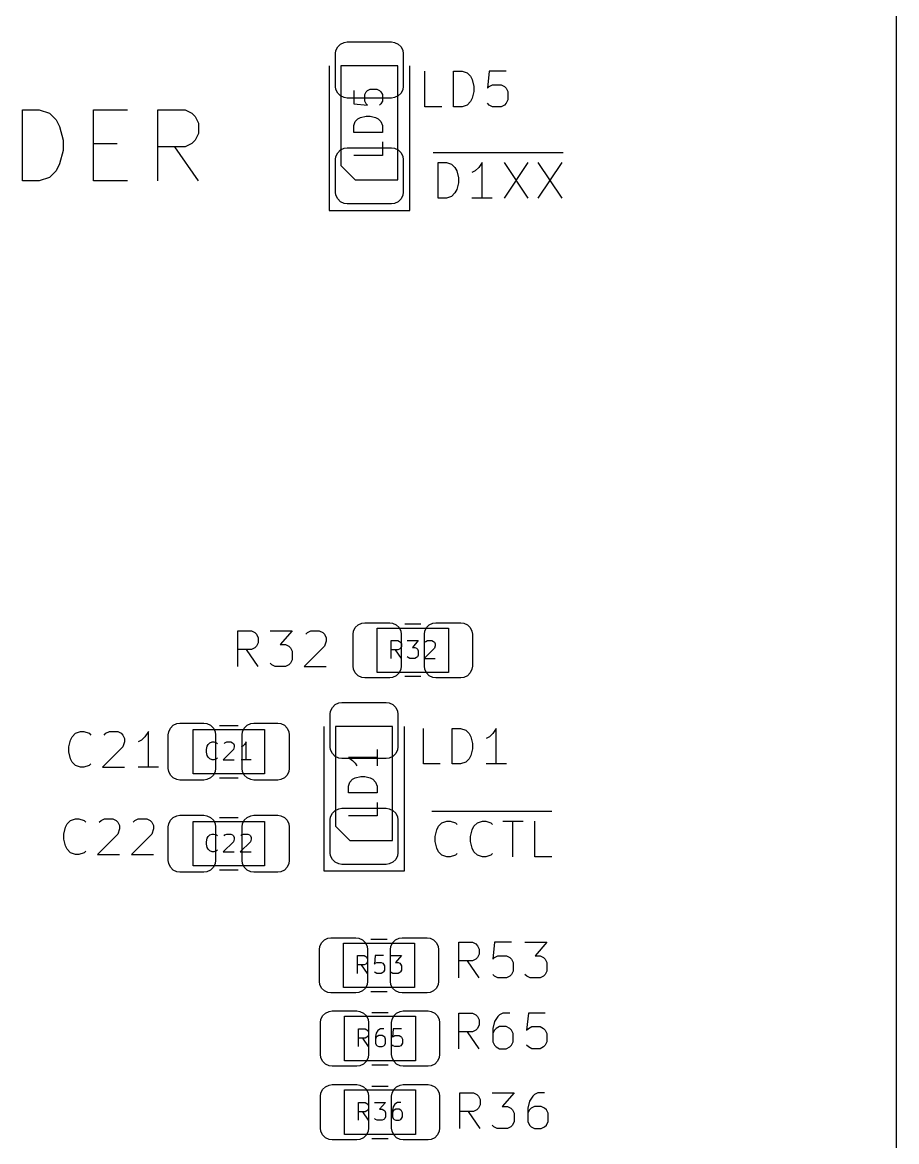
# Model space of a CAD drawing. Header units: millimetres. Extents: x 132 to 276, y -210 to -42.
# Drawn here: x 250.93 to 275.5, y -133.21 to -101.75 of the extents above; entities that cross this region are included whole.
import ezdxf

# ---------------------------------------------------------------- set-up
doc = ezdxf.new("R2010")
doc.units = ezdxf.units.MM
for name, color, linetype in [('BLACK', 7, 'CONTINUOUS'), ('GRAY3', 9, 'CONTINUOUS'), ('LYELLOW', 51, 'CONTINUOUS'), ('WHITE', 7, 'CONTINUOUS')]:
    doc.layers.add(name, color=color, linetype=linetype)

msp = doc.modelspace()

# ---------------------------------------------------------------- linework, layer by layer
at = {"layer": 'BLACK', "linetype": 'CONTINUOUS'}
for p, q in [((259.741074, -102.545884), (259.788776, -102.443588)), ((259.788776, -102.443588), (259.868588, -102.363776)), ((259.868588, -102.363776), (259.970884, -102.316074)), ((259.970884, -102.316074), (260.055, -102.305)), ((260.055, -102.305), (261.305, -102.305)), ((261.305, -102.305), (261.389116, -102.316074)), ((261.389116, -102.316074), (261.491412, -102.363776)), ((261.491412, -102.363776), (261.571224, -102.443588)), ((261.571224, -102.443588), (261.618926, -102.545884)), ((259.73, -102.63), (259.741074, -102.545884)), ((259.73, -103.555), (259.73, -102.63)), ((261.618926, -102.545884), (261.63, -102.63)), ((261.63, -102.63), (261.63, -103.555)), ((259.741074, -103.639116), (259.73, -103.555)), ((259.788776, -103.741412), (259.741074, -103.639116)), ((259.868588, -103.821224), (259.788776, -103.741412)), ((261.571224, -103.741412), (261.491412, -103.821224)), ((261.618926, -103.639116), (261.571224, -103.741412)), ((261.63, -103.555), (261.618926, -103.639116)), ((259.970884, -103.868926), (259.868588, -103.821224)), ((260.055, -103.88), (259.970884, -103.868926)), ((261.305, -103.88), (260.055, -103.88)), ((261.389116, -103.868926), (261.305, -103.88)), ((261.491412, -103.821224), (261.389116, -103.868926)), ((259.788776, -105.418588), (259.868588, -105.338776)), ((259.868588, -105.338776), (259.970884, -105.291074)), ((259.970884, -105.291074), (260.055, -105.28)), ((260.055, -105.28), (261.305, -105.28)), ((261.305, -105.28), (261.389116, -105.291074)), ((261.389116, -105.291074), (261.491412, -105.338776)), ((261.491412, -105.338776), (261.571224, -105.418588)), ((259.73, -105.605), (259.741074, -105.520884)), ((259.73, -106.53), (259.73, -105.605)), ((259.741074, -105.520884), (259.788776, -105.418588)), ((261.571224, -105.418588), (261.618926, -105.520884)), ((261.618926, -105.520884), (261.63, -105.605)), ((261.63, -105.605), (261.63, -106.53)), ((259.741074, -106.614116), (259.73, -106.53)), ((259.788776, -106.716412), (259.741074, -106.614116)), ((261.618926, -106.614116), (261.571224, -106.716412)), ((261.63, -106.53), (261.618926, -106.614116)), ((259.868588, -106.796224), (259.788776, -106.716412)), ((259.970884, -106.843926), (259.868588, -106.796224)), ((260.055, -106.855), (259.970884, -106.843926)), ((261.305, -106.855), (260.055, -106.855)), ((261.389116, -106.843926), (261.305, -106.855)), ((261.491412, -106.796224), (261.389116, -106.843926)), ((261.571224, -106.716412), (261.491412, -106.796224)), ((260.225, -118.949999), (260.236074, -118.865883)), ((260.236074, -118.865883), (260.283775, -118.763587)), ((260.283775, -118.763587), (260.363587, -118.683775)), ((260.363587, -118.683775), (260.465883, -118.636074)), ((260.465883, -118.636074), (260.55, -118.625001)), ((260.55, -118.625001), (261.250001, -118.625)), ((261.250001, -118.625), (261.334117, -118.636074)), ((261.334117, -118.636074), (261.436413, -118.683775)), ((261.436413, -118.683775), (261.516225, -118.763587)), ((261.516225, -118.763587), (261.563926, -118.865883)), ((261.563926, -118.865883), (261.574999, -118.95)), ((262.225, -118.949999), (262.236074, -118.865883)), ((262.236074, -118.865883), (262.283775, -118.763587)), ((262.283775, -118.763587), (262.363587, -118.683775)), ((262.363587, -118.683775), (262.465883, -118.636074)), ((262.465883, -118.636074), (262.55, -118.625001)), ((262.55, -118.625001), (263.250001, -118.625)), ((263.250001, -118.625), (263.334117, -118.636074)), ((263.334117, -118.636074), (263.436413, -118.683775)), ((263.436413, -118.683775), (263.516225, -118.763587)), ((263.516225, -118.763587), (263.563926, -118.865883)), ((263.563926, -118.865883), (263.574999, -118.95)), ((260.225001, -119.85), (260.225, -118.949999)), ((261.574999, -118.95), (261.575, -119.850001)), ((262.225001, -119.85), (262.225, -118.949999)), ((263.574999, -118.95), (263.575, -119.850001)), ((260.236074, -119.934117), (260.225001, -119.85)), ((260.283775, -120.036413), (260.236074, -119.934117)), ((260.363587, -120.116225), (260.283775, -120.036413)), ((260.465883, -120.163926), (260.363587, -120.116225)), ((261.436413, -120.116225), (261.334117, -120.163926)), ((261.516225, -120.036413), (261.436413, -120.116225)), ((261.563926, -119.934117), (261.516225, -120.036413)), ((261.575, -119.850001), (261.563926, -119.934117)), ((262.236074, -119.934117), (262.225001, -119.85)), ((262.283775, -120.036413), (262.236074, -119.934117)), ((262.363587, -120.116225), (262.283775, -120.036413)), ((262.465883, -120.163926), (262.363587, -120.116225)), ((263.436413, -120.116225), (263.334117, -120.163926)), ((263.516225, -120.036413), (263.436413, -120.116225)), ((263.563926, -119.934117), (263.516225, -120.036413)), ((263.575, -119.850001), (263.563926, -119.934117)), ((260.549999, -120.175), (260.465883, -120.163926)), ((261.25, -120.174999), (260.549999, -120.175)), ((261.334117, -120.163926), (261.25, -120.174999)), ((262.549999, -120.175), (262.465883, -120.163926)), ((263.25, -120.174999), (262.549999, -120.175)), ((263.334117, -120.163926), (263.25, -120.174999)), ((259.591074, -121.105884), (259.638776, -121.003588)), ((259.638776, -121.003588), (259.718588, -120.923776)), ((259.718588, -120.923776), (259.820884, -120.876074)), ((259.820884, -120.876074), (259.905, -120.865)), ((259.905, -120.865), (261.155, -120.865)), ((261.155, -120.865), (261.239116, -120.876074)), ((261.239116, -120.876074), (261.341412, -120.923776)), ((261.341412, -120.923776), (261.421224, -121.003588)), ((261.421224, -121.003588), (261.468926, -121.105884)), ((259.58, -121.19), (259.591074, -121.105884)), ((259.58, -122.115), (259.58, -121.19)), ((261.468926, -121.105884), (261.48, -121.19)), ((261.48, -121.19), (261.48, -122.115)), ((255.028, -121.771), (255.039074, -121.686884)), ((255.039074, -121.686884), (255.086776, -121.584588)), ((255.086776, -121.584588), (255.166588, -121.504776)), ((255.166588, -121.504776), (255.268884, -121.457074)), ((255.268884, -121.457074), (255.353, -121.446)), ((255.353, -121.446), (256.028, -121.446)), ((256.028, -121.446), (256.112116, -121.457074)), ((256.112116, -121.457074), (256.214412, -121.504776)), ((256.214412, -121.504776), (256.294224, -121.584588)), ((256.294224, -121.584588), (256.341926, -121.686884)), ((256.341926, -121.686884), (256.353, -121.771)), ((257.103, -121.771), (257.114074, -121.686884)), ((257.114074, -121.686884), (257.161776, -121.584588)), ((257.161776, -121.584588), (257.241588, -121.504776)), ((257.241588, -121.504776), (257.343884, -121.457074)), ((257.343884, -121.457074), (257.428, -121.446)), ((257.428, -121.446), (258.103, -121.446)), ((258.103, -121.446), (258.187116, -121.457074)), ((258.187116, -121.457074), (258.289412, -121.504776)), ((258.289412, -121.504776), (258.369224, -121.584588)), ((258.369224, -121.584588), (258.416926, -121.686884)), ((258.416926, -121.686884), (258.428, -121.771)), ((255.028, -122.721), (255.028, -121.771)), ((256.353, -121.771), (256.353, -122.721)), ((257.103, -122.721), (257.103, -121.771)), ((258.428, -121.771), (258.428, -122.721)), ((259.591074, -122.199116), (259.58, -122.115)), ((259.638776, -122.301412), (259.591074, -122.199116)), ((259.718588, -122.381224), (259.638776, -122.301412)), ((261.421224, -122.301412), (261.341412, -122.381224)), ((261.468926, -122.199116), (261.421224, -122.301412)), ((261.48, -122.115), (261.468926, -122.199116)), ((259.820884, -122.428926), (259.718588, -122.381224)), ((259.905, -122.44), (259.820884, -122.428926)), ((261.155, -122.44), (259.905, -122.44)), ((261.239116, -122.428926), (261.155, -122.44)), ((261.341412, -122.381224), (261.239116, -122.428926)), ((255.039074, -122.805116), (255.028, -122.721)), ((255.086776, -122.907412), (255.039074, -122.805116)), ((255.166588, -122.987224), (255.086776, -122.907412)), ((256.294224, -122.907412), (256.214412, -122.987224)), ((256.341926, -122.805116), (256.294224, -122.907412)), ((256.353, -122.721), (256.341926, -122.805116)), ((257.114074, -122.805116), (257.103, -122.721)), ((257.161776, -122.907412), (257.114074, -122.805116)), ((257.241588, -122.987224), (257.161776, -122.907412)), ((258.369224, -122.907412), (258.289412, -122.987224)), ((258.416926, -122.805116), (258.369224, -122.907412)), ((258.428, -122.721), (258.416926, -122.805116)), ((255.268884, -123.034926), (255.166588, -122.987224)), ((255.353, -123.046), (255.268884, -123.034926)), ((256.028, -123.046), (255.353, -123.046)), ((256.112116, -123.034926), (256.028, -123.046)), ((256.214412, -122.987224), (256.112116, -123.034926)), ((257.343884, -123.034926), (257.241588, -122.987224)), ((257.428, -123.046), (257.343884, -123.034926)), ((258.103, -123.046), (257.428, -123.046)), ((258.187116, -123.034926), (258.103, -123.046)), ((258.289412, -122.987224), (258.187116, -123.034926)), ((259.638776, -123.978588), (259.718588, -123.898776)), ((259.718588, -123.898776), (259.820884, -123.851074)), ((259.820884, -123.851074), (259.905, -123.84)), ((259.905, -123.84), (261.155, -123.84)), ((261.155, -123.84), (261.239116, -123.851074)), ((261.239116, -123.851074), (261.341412, -123.898776)), ((261.341412, -123.898776), (261.421224, -123.978588)), ((255.039074, -124.276884), (255.086776, -124.174588)), ((255.086776, -124.174588), (255.166588, -124.094776)), ((255.166588, -124.094776), (255.268884, -124.047074)), ((255.268884, -124.047074), (255.353, -124.036)), ((255.353, -124.036), (256.028, -124.036)), ((256.028, -124.036), (256.112116, -124.047074)), ((256.112116, -124.047074), (256.214412, -124.094776)), ((256.214412, -124.094776), (256.294224, -124.174588)), ((256.294224, -124.174588), (256.341926, -124.276884)), ((257.114074, -124.276884), (257.161776, -124.174588)), ((257.161776, -124.174588), (257.241588, -124.094776)), ((257.241588, -124.094776), (257.343884, -124.047074)), ((257.343884, -124.047074), (257.428, -124.036)), ((257.428, -124.036), (258.103, -124.036)), ((258.103, -124.036), (258.187116, -124.047074)), ((258.187116, -124.047074), (258.289412, -124.094776)), ((258.289412, -124.094776), (258.369224, -124.174588)), ((258.369224, -124.174588), (258.416926, -124.276884)), ((259.58, -124.165), (259.591074, -124.080884)), ((259.58, -125.09), (259.58, -124.165)), ((259.591074, -124.080884), (259.638776, -123.978588)), ((261.421224, -123.978588), (261.468926, -124.080884)), ((261.468926, -124.080884), (261.48, -124.165)), ((261.48, -124.165), (261.48, -125.09)), ((255.028, -124.361), (255.039074, -124.276884)), ((255.028, -125.311), (255.028, -124.361)), ((256.341926, -124.276884), (256.353, -124.361)), ((256.353, -124.361), (256.353, -125.311)), ((257.103, -124.361), (257.114074, -124.276884)), ((257.103, -125.311), (257.103, -124.361)), ((258.416926, -124.276884), (258.428, -124.361)), ((258.428, -124.361), (258.428, -125.311)), ((259.591074, -125.174116), (259.58, -125.09)), ((259.638776, -125.276412), (259.591074, -125.174116)), ((261.468926, -125.174116), (261.421224, -125.276412)), ((261.48, -125.09), (261.468926, -125.174116)), ((255.039074, -125.395116), (255.028, -125.311)), ((255.086776, -125.497412), (255.039074, -125.395116)), ((256.341926, -125.395116), (256.294224, -125.497412)), ((256.353, -125.311), (256.341926, -125.395116)), ((257.114074, -125.395116), (257.103, -125.311)), ((257.161776, -125.497412), (257.114074, -125.395116)), ((258.416926, -125.395116), (258.369224, -125.497412)), ((258.428, -125.311), (258.416926, -125.395116)), ((259.718588, -125.356224), (259.638776, -125.276412)), ((259.820884, -125.403926), (259.718588, -125.356224)), ((259.905, -125.415), (259.820884, -125.403926)), ((261.155, -125.415), (259.905, -125.415)), ((261.239116, -125.403926), (261.155, -125.415)), ((261.341412, -125.356224), (261.239116, -125.403926)), ((261.421224, -125.276412), (261.341412, -125.356224)), ((255.166588, -125.577224), (255.086776, -125.497412)), ((255.268884, -125.624926), (255.166588, -125.577224)), ((255.353, -125.636), (255.268884, -125.624926)), ((256.028, -125.636), (255.353, -125.636)), ((256.112116, -125.624926), (256.028, -125.636)), ((256.214412, -125.577224), (256.112116, -125.624926)), ((256.294224, -125.497412), (256.214412, -125.577224)), ((257.241588, -125.577224), (257.161776, -125.497412)), ((257.343884, -125.624926), (257.241588, -125.577224)), ((257.428, -125.636), (257.343884, -125.624926)), ((258.103, -125.636), (257.428, -125.636)), ((258.187116, -125.624926), (258.103, -125.636)), ((258.289412, -125.577224), (258.187116, -125.624926)), ((258.369224, -125.497412), (258.289412, -125.577224)), ((259.286074, -127.718883), (259.333775, -127.616587)), ((259.333775, -127.616587), (259.413587, -127.536775)), ((259.413587, -127.536775), (259.515883, -127.489074)), ((259.515883, -127.489074), (259.6, -127.478001)), ((259.6, -127.478001), (260.300001, -127.478)), ((260.300001, -127.478), (260.384117, -127.489074)), ((260.384117, -127.489074), (260.486413, -127.536775)), ((260.486413, -127.536775), (260.566225, -127.616587)), ((260.566225, -127.616587), (260.613926, -127.718883)), ((261.286074, -127.718883), (261.333775, -127.616587)), ((261.333775, -127.616587), (261.413587, -127.536775)), ((261.413587, -127.536775), (261.515883, -127.489074)), ((261.515883, -127.489074), (261.6, -127.478001)), ((261.6, -127.478001), (262.300001, -127.478)), ((262.300001, -127.478), (262.384117, -127.489074)), ((262.384117, -127.489074), (262.486413, -127.536775)), ((262.486413, -127.536775), (262.566225, -127.616587)), ((262.566225, -127.616587), (262.613926, -127.718883)), ((259.275, -127.802999), (259.286074, -127.718883)), ((259.275001, -128.703), (259.275, -127.802999)), ((260.613926, -127.718883), (260.624999, -127.803)), ((260.624999, -127.803), (260.625, -128.703001)), ((261.275, -127.802999), (261.286074, -127.718883)), ((261.275001, -128.703), (261.275, -127.802999)), ((262.613926, -127.718883), (262.624999, -127.803)), ((262.624999, -127.803), (262.625, -128.703001)), ((259.286074, -128.787117), (259.275001, -128.703)), ((259.333775, -128.889413), (259.286074, -128.787117)), ((259.413587, -128.969225), (259.333775, -128.889413)), ((260.566225, -128.889413), (260.486413, -128.969225)), ((260.613926, -128.787117), (260.566225, -128.889413)), ((260.625, -128.703001), (260.613926, -128.787117)), ((261.286074, -128.787117), (261.275001, -128.703)), ((261.333775, -128.889413), (261.286074, -128.787117)), ((261.413587, -128.969225), (261.333775, -128.889413)), ((262.566225, -128.889413), (262.486413, -128.969225)), ((262.613926, -128.787117), (262.566225, -128.889413)), ((262.625, -128.703001), (262.613926, -128.787117)), ((259.515883, -129.016926), (259.413587, -128.969225)), ((259.599999, -129.028), (259.515883, -129.016926)), ((260.3, -129.027999), (259.599999, -129.028)), ((260.384117, -129.016926), (260.3, -129.027999)), ((260.486413, -128.969225), (260.384117, -129.016926)), ((261.515883, -129.016926), (261.413587, -128.969225)), ((261.599999, -129.028), (261.515883, -129.016926)), ((262.3, -129.027999), (261.599999, -129.028)), ((262.384117, -129.016926), (262.3, -129.027999)), ((262.486413, -128.969225), (262.384117, -129.016926)), ((259.443587, -129.593775), (259.545883, -129.546074)), ((259.545883, -129.546074), (259.63, -129.535001)), ((259.63, -129.535001), (260.330001, -129.535)), ((260.330001, -129.535), (260.414117, -129.546074)), ((260.414117, -129.546074), (260.516413, -129.593775)), ((261.443587, -129.593775), (261.545883, -129.546074)), ((261.545883, -129.546074), (261.63, -129.535001)), ((261.63, -129.535001), (262.330001, -129.535)), ((262.330001, -129.535), (262.414117, -129.546074)), ((262.414117, -129.546074), (262.516413, -129.593775)), ((259.305, -129.859999), (259.316074, -129.775883)), ((259.305001, -130.76), (259.305, -129.859999)), ((259.316074, -129.775883), (259.363775, -129.673587)), ((259.363775, -129.673587), (259.443587, -129.593775)), ((260.516413, -129.593775), (260.596225, -129.673587)), ((260.596225, -129.673587), (260.643926, -129.775883)), ((260.643926, -129.775883), (260.654999, -129.86)), ((260.654999, -129.86), (260.655, -130.760001)), ((261.305, -129.859999), (261.316074, -129.775883)), ((261.305001, -130.76), (261.305, -129.859999)), ((261.316074, -129.775883), (261.363775, -129.673587)), ((261.363775, -129.673587), (261.443587, -129.593775)), ((262.516413, -129.593775), (262.596225, -129.673587)), ((262.596225, -129.673587), (262.643926, -129.775883)), ((262.643926, -129.775883), (262.654999, -129.86)), ((262.654999, -129.86), (262.655, -130.760001)), ((259.316074, -130.844117), (259.305001, -130.76)), ((260.655, -130.760001), (260.643926, -130.844117)), ((261.316074, -130.844117), (261.305001, -130.76)), ((262.655, -130.760001), (262.643926, -130.844117)), ((259.363775, -130.946413), (259.316074, -130.844117)), ((259.443587, -131.026225), (259.363775, -130.946413)), ((259.545883, -131.073926), (259.443587, -131.026225)), ((259.629999, -131.085), (259.545883, -131.073926)), ((260.33, -131.084999), (259.629999, -131.085)), ((260.414117, -131.073926), (260.33, -131.084999)), ((260.516413, -131.026225), (260.414117, -131.073926)), ((260.596225, -130.946413), (260.516413, -131.026225)), ((260.643926, -130.844117), (260.596225, -130.946413)), ((261.363775, -130.946413), (261.316074, -130.844117)), ((261.443587, -131.026225), (261.363775, -130.946413)), ((261.545883, -131.073926), (261.443587, -131.026225)), ((261.629999, -131.085), (261.545883, -131.073926)), ((262.33, -131.084999), (261.629999, -131.085)), ((262.414117, -131.073926), (262.33, -131.084999)), ((262.516413, -131.026225), (262.414117, -131.073926)), ((262.596225, -130.946413), (262.516413, -131.026225)), ((262.643926, -130.844117), (262.596225, -130.946413)), ((259.316074, -131.845883), (259.363775, -131.743587)), ((259.363775, -131.743587), (259.443587, -131.663775)), ((259.443587, -131.663775), (259.545883, -131.616074)), ((259.545883, -131.616074), (259.63, -131.605001)), ((259.63, -131.605001), (260.330001, -131.605)), ((260.330001, -131.605), (260.414117, -131.616074)), ((260.414117, -131.616074), (260.516413, -131.663775)), ((260.516413, -131.663775), (260.596225, -131.743587)), ((260.596225, -131.743587), (260.643926, -131.845883)), ((261.316074, -131.845883), (261.363775, -131.743587)), ((261.363775, -131.743587), (261.443587, -131.663775)), ((261.443587, -131.663775), (261.545883, -131.616074)), ((261.545883, -131.616074), (261.63, -131.605001)), ((261.63, -131.605001), (262.330001, -131.605)), ((262.330001, -131.605), (262.414117, -131.616074)), ((262.414117, -131.616074), (262.516413, -131.663775)), ((262.516413, -131.663775), (262.596225, -131.743587)), ((262.596225, -131.743587), (262.643926, -131.845883)), ((259.305, -131.929999), (259.316074, -131.845883)), ((259.305001, -132.83), (259.305, -131.929999)), ((260.643926, -131.845883), (260.654999, -131.93)), ((260.654999, -131.93), (260.655, -132.830001)), ((261.305, -131.929999), (261.316074, -131.845883)), ((261.305001, -132.83), (261.305, -131.929999)), ((262.643926, -131.845883), (262.654999, -131.93)), ((262.654999, -131.93), (262.655, -132.830001)), ((259.316074, -132.914117), (259.305001, -132.83)), ((259.363775, -133.016413), (259.316074, -132.914117)), ((259.443587, -133.096225), (259.363775, -133.016413)), ((260.596225, -133.016413), (260.516413, -133.096225)), ((260.643926, -132.914117), (260.596225, -133.016413)), ((260.655, -132.830001), (260.643926, -132.914117)), ((261.316074, -132.914117), (261.305001, -132.83)), ((261.363775, -133.016413), (261.316074, -132.914117)), ((261.443587, -133.096225), (261.363775, -133.016413)), ((262.596225, -133.016413), (262.516413, -133.096225)), ((262.643926, -132.914117), (262.596225, -133.016413)), ((262.655, -132.830001), (262.643926, -132.914117)), ((259.545883, -133.143926), (259.443587, -133.096225)), ((259.629999, -133.155), (259.545883, -133.143926)), ((260.33, -133.154999), (259.629999, -133.155)), ((260.414117, -133.143926), (260.33, -133.154999)), ((260.516413, -133.096225), (260.414117, -133.143926)), ((261.545883, -133.143926), (261.443587, -133.096225)), ((261.629999, -133.155), (261.545883, -133.143926)), ((262.33, -133.154999), (261.629999, -133.155)), ((262.414117, -133.143926), (262.33, -133.154999)), ((262.516413, -133.096225), (262.414117, -133.143926))]:
    msp.add_line(p, q, dxfattribs=at)
at = {"layer": 'GRAY3', "linetype": 'CONTINUOUS'}
for p, q in [((261.48, -102.98), (259.88, -102.98)), ((259.88, -102.98), (259.88, -105.78)), ((261.48, -106.18), (261.48, -102.98)), ((260.243855, -103.665714), (260.243855, -104.046666)), ((260.548617, -103.78), (260.586712, -103.703809)), ((260.548617, -103.970476), (260.548617, -103.78)), ((260.586712, -103.703809), (260.624807, -103.665714)), ((260.624807, -103.665714), (260.700998, -103.627619)), ((260.700998, -103.627619), (260.891474, -103.627619)), ((260.891474, -103.627619), (260.967664, -103.665714)), ((260.967664, -103.665714), (261.00576, -103.703809)), ((261.00576, -103.703809), (261.043855, -103.78)), ((261.043855, -103.78), (261.043855, -103.970476)), ((260.243855, -104.046666), (260.624807, -104.084762)), ((260.586712, -104.046666), (260.548617, -103.970476)), ((260.624807, -104.084762), (260.586712, -104.046666)), ((261.00576, -104.046666), (260.967664, -104.084762)), ((261.043855, -103.970476), (261.00576, -104.046666)), ((260.434331, -104.427619), (260.586712, -104.389523)), ((260.586712, -104.389523), (260.700998, -104.389523)), ((260.700998, -104.389523), (260.853379, -104.427619)), ((260.243855, -104.65619), (260.28195, -104.541904)), ((260.243855, -104.846666), (260.243855, -104.65619)), ((260.28195, -104.541904), (260.35814, -104.465714)), ((260.35814, -104.465714), (260.434331, -104.427619)), ((260.853379, -104.427619), (260.929569, -104.465714)), ((260.929569, -104.465714), (261.00576, -104.541904)), ((261.00576, -104.541904), (261.043855, -104.65619)), ((261.043855, -104.65619), (261.043855, -104.846666)), ((261.043855, -104.846666), (260.243855, -104.846666)), ((261.043855, -105.113333), (261.043855, -105.494285)), ((261.043855, -105.494285), (260.243855, -105.494285)), ((259.88, -105.78), (260.28, -106.18)), ((260.28, -106.18), (261.48, -106.18)), ((260.9, -118.775), (262.9, -118.775)), ((260.9, -120.025), (260.9, -118.775)), ((262.9, -118.775), (262.9, -120.025)), ((261.292857, -119.627149), (261.292857, -119.127149)), ((261.292857, -119.127149), (261.483333, -119.127149)), ((261.483333, -119.127149), (261.530952, -119.150959)), ((261.530952, -119.150959), (261.554762, -119.174768)), ((261.554762, -119.174768), (261.578571, -119.222387)), ((261.745238, -119.127149), (262.054762, -119.127149)), ((262.054762, -119.127149), (261.888095, -119.317625)), ((262.245238, -119.174768), (262.269047, -119.150959)), ((262.269047, -119.150959), (262.316666, -119.127149)), ((262.316666, -119.127149), (262.435714, -119.127149)), ((262.435714, -119.127149), (262.483333, -119.150959)), ((262.483333, -119.150959), (262.507142, -119.174768)), ((262.507142, -119.174768), (262.530952, -119.222387)), ((261.483333, -119.389054), (261.292857, -119.389054)), ((261.578571, -119.627149), (261.411905, -119.389054)), ((261.530952, -119.365244), (261.483333, -119.389054)), ((261.554762, -119.341435), (261.530952, -119.365244)), ((261.578571, -119.293816), (261.554762, -119.341435)), ((261.578571, -119.222387), (261.578571, -119.293816)), ((261.888095, -119.317625), (261.959524, -119.317625)), ((261.959524, -119.317625), (262.007143, -119.341435)), ((262.007143, -119.341435), (262.030952, -119.365244)), ((262.030952, -119.365244), (262.054762, -119.412863)), ((262.054762, -119.412863), (262.054762, -119.531911)), ((262.507142, -119.341435), (262.221428, -119.627149)), ((262.530952, -119.270006), (262.507142, -119.341435)), ((262.530952, -119.222387), (262.530952, -119.270006)), ((261.769048, -119.60334), (261.745238, -119.57953)), ((261.816667, -119.627149), (261.769048, -119.60334)), ((261.959524, -119.627149), (261.816667, -119.627149)), ((262.007143, -119.60334), (261.959524, -119.627149)), ((262.030952, -119.57953), (262.007143, -119.60334)), ((262.054762, -119.531911), (262.030952, -119.57953)), ((262.221428, -119.627149), (262.530952, -119.627149)), ((262.9, -120.025), (260.9, -120.025)), ((255.728, -121.621), (257.728, -121.621)), ((255.728, -122.871), (255.728, -121.621)), ((257.728, -121.621), (257.728, -122.871)), ((261.33, -121.54), (259.73, -121.54)), ((259.73, -121.54), (259.73, -124.34)), ((261.33, -124.74), (261.33, -121.54)), ((256.144667, -122.044578), (256.192286, -121.996959)), ((256.192286, -121.996959), (256.263714, -121.973149)), ((256.263714, -121.973149), (256.311333, -121.973149)), ((256.311333, -121.973149), (256.382762, -121.996959)), ((256.382762, -121.996959), (256.406571, -122.020768)), ((256.597048, -122.020768), (256.620857, -121.996959)), ((256.620857, -121.996959), (256.668476, -121.973149)), ((256.668476, -121.973149), (256.787524, -121.973149)), ((256.787524, -121.973149), (256.835143, -121.996959)), ((256.835143, -121.996959), (256.858952, -122.020768)), ((256.858952, -122.020768), (256.882762, -122.068387)), ((257.216095, -121.973149), (257.168476, -122.044578)), ((257.216095, -122.473149), (257.216095, -121.973149)), ((256.097048, -122.187435), (256.120857, -122.092197)), ((256.097048, -122.258863), (256.097048, -122.187435)), ((256.120857, -122.354101), (256.097048, -122.258863)), ((256.120857, -122.092197), (256.144667, -122.044578)), ((256.858952, -122.187435), (256.573238, -122.473149)), ((256.882762, -122.116006), (256.858952, -122.187435)), ((256.882762, -122.068387), (256.882762, -122.116006)), ((257.120857, -122.092197), (257.073238, -122.116006)), ((257.168476, -122.044578), (257.120857, -122.092197)), ((260.893855, -122.187619), (260.893855, -122.644762)), ((256.144667, -122.40172), (256.120857, -122.354101)), ((256.192286, -122.44934), (256.144667, -122.40172)), ((256.263714, -122.473149), (256.192286, -122.44934)), ((256.311333, -122.473149), (256.263714, -122.473149)), ((256.382762, -122.44934), (256.311333, -122.473149)), ((256.406571, -122.42553), (256.382762, -122.44934)), ((256.573238, -122.473149), (256.882762, -122.473149)), ((257.358952, -122.473149), (257.073238, -122.473149)), ((260.893855, -122.41619), (260.093855, -122.41619)), ((260.093855, -122.41619), (260.20814, -122.492381)), ((260.20814, -122.492381), (260.284331, -122.568571)), ((260.284331, -122.568571), (260.322426, -122.644762)), ((257.728, -122.871), (255.728, -122.871)), ((260.284331, -122.987619), (260.436712, -122.949523)), ((260.436712, -122.949523), (260.550998, -122.949523)), ((260.550998, -122.949523), (260.703379, -122.987619)), ((260.093855, -123.21619), (260.13195, -123.101904)), ((260.093855, -123.406666), (260.093855, -123.21619)), ((260.13195, -123.101904), (260.20814, -123.025714)), ((260.20814, -123.025714), (260.284331, -122.987619)), ((260.703379, -122.987619), (260.779569, -123.025714)), ((260.779569, -123.025714), (260.85576, -123.101904)), ((260.85576, -123.101904), (260.893855, -123.21619)), ((260.893855, -123.21619), (260.893855, -123.406666)), ((260.893855, -123.406666), (260.093855, -123.406666)), ((260.893855, -123.673333), (260.893855, -124.054285)), ((255.728, -124.211), (257.728, -124.211)), ((255.728, -125.461), (255.728, -124.211)), ((257.728, -124.211), (257.728, -125.461)), ((260.893855, -124.054285), (260.093855, -124.054285)), ((259.73, -124.34), (260.13, -124.74)), ((256.097048, -124.777435), (256.120857, -124.682197)), ((256.097048, -124.848863), (256.097048, -124.777435)), ((256.120857, -124.944101), (256.097048, -124.848863)), ((256.120857, -124.682197), (256.144667, -124.634578)), ((256.144667, -124.634578), (256.192286, -124.586959)), ((256.192286, -124.586959), (256.263714, -124.563149)), ((256.263714, -124.563149), (256.311333, -124.563149)), ((256.311333, -124.563149), (256.382762, -124.586959)), ((256.382762, -124.586959), (256.406571, -124.610768)), ((256.858952, -124.777435), (256.573238, -125.063149)), ((256.597048, -124.610768), (256.620857, -124.586959)), ((256.620857, -124.586959), (256.668476, -124.563149)), ((256.668476, -124.563149), (256.787524, -124.563149)), ((256.787524, -124.563149), (256.835143, -124.586959)), ((256.835143, -124.586959), (256.858952, -124.610768)), ((256.858952, -124.610768), (256.882762, -124.658387)), ((256.882762, -124.706006), (256.858952, -124.777435)), ((256.882762, -124.658387), (256.882762, -124.706006)), ((257.335142, -124.777435), (257.049428, -125.063149)), ((257.073238, -124.610768), (257.097047, -124.586959)), ((257.097047, -124.586959), (257.144666, -124.563149)), ((257.144666, -124.563149), (257.263714, -124.563149)), ((257.263714, -124.563149), (257.311333, -124.586959)), ((257.311333, -124.586959), (257.335142, -124.610768)), ((257.335142, -124.610768), (257.358952, -124.658387)), ((257.358952, -124.706006), (257.335142, -124.777435)), ((257.358952, -124.658387), (257.358952, -124.706006)), ((260.13, -124.74), (261.33, -124.74)), ((256.144667, -124.99172), (256.120857, -124.944101)), ((256.192286, -125.03934), (256.144667, -124.99172)), ((256.263714, -125.063149), (256.192286, -125.03934)), ((256.311333, -125.063149), (256.263714, -125.063149)), ((256.382762, -125.03934), (256.311333, -125.063149)), ((256.406571, -125.01553), (256.382762, -125.03934)), ((256.573238, -125.063149), (256.882762, -125.063149)), ((257.049428, -125.063149), (257.358952, -125.063149)), ((257.728, -125.461), (255.728, -125.461)), ((259.95, -127.628), (261.95, -127.628)), ((259.95, -128.878), (259.95, -127.628)), ((261.95, -127.628), (261.95, -128.878)), ((260.342857, -128.480149), (260.342857, -127.980149)), ((260.342857, -127.980149), (260.533333, -127.980149)), ((260.533333, -127.980149), (260.580952, -128.003959)), ((260.580952, -128.003959), (260.604762, -128.027768)), ((260.842857, -127.980149), (260.819048, -128.218244)), ((261.080952, -127.980149), (260.842857, -127.980149)), ((261.271428, -127.980149), (261.580952, -127.980149)), ((261.580952, -127.980149), (261.414285, -128.170625)), ((260.533333, -128.242054), (260.342857, -128.242054)), ((260.628571, -128.480149), (260.461905, -128.242054)), ((260.580952, -128.218244), (260.533333, -128.242054)), ((260.604762, -128.194435), (260.580952, -128.218244)), ((260.604762, -128.027768), (260.628571, -128.075387)), ((260.628571, -128.146816), (260.604762, -128.194435)), ((260.628571, -128.075387), (260.628571, -128.146816)), ((260.819048, -128.218244), (260.842857, -128.194435)), ((260.842857, -128.194435), (260.890476, -128.170625)), ((260.890476, -128.170625), (261.009524, -128.170625)), ((261.009524, -128.170625), (261.057143, -128.194435)), ((261.057143, -128.194435), (261.080952, -128.218244)), ((261.080952, -128.218244), (261.104762, -128.265863)), ((261.104762, -128.265863), (261.104762, -128.384911)), ((261.414285, -128.170625), (261.485714, -128.170625)), ((261.485714, -128.170625), (261.533333, -128.194435)), ((261.533333, -128.194435), (261.557142, -128.218244)), ((261.557142, -128.218244), (261.580952, -128.265863)), ((261.580952, -128.265863), (261.580952, -128.384911)), ((260.842857, -128.45634), (260.819048, -128.43253)), ((260.890476, -128.480149), (260.842857, -128.45634)), ((261.009524, -128.480149), (260.890476, -128.480149)), ((261.057143, -128.45634), (261.009524, -128.480149)), ((261.080952, -128.43253), (261.057143, -128.45634)), ((261.104762, -128.384911), (261.080952, -128.43253)), ((261.295238, -128.45634), (261.271428, -128.43253)), ((261.342857, -128.480149), (261.295238, -128.45634)), ((261.485714, -128.480149), (261.342857, -128.480149)), ((261.533333, -128.45634), (261.485714, -128.480149)), ((261.557142, -128.43253), (261.533333, -128.45634)), ((261.580952, -128.384911), (261.557142, -128.43253)), ((261.95, -128.878), (259.95, -128.878)), ((259.98, -129.685), (261.98, -129.685)), ((259.98, -130.935), (259.98, -129.685)), ((261.98, -129.685), (261.98, -130.935)), ((260.372857, -130.537149), (260.372857, -130.037149)), ((260.372857, -130.037149), (260.563333, -130.037149)), ((260.563333, -130.037149), (260.610952, -130.060959)), ((260.610952, -130.060959), (260.634762, -130.084768)), ((260.634762, -130.084768), (260.658571, -130.132387)), ((260.658571, -130.203816), (260.634762, -130.251435)), ((260.658571, -130.132387), (260.658571, -130.203816)), ((260.872857, -130.156197), (260.849048, -130.251435)), ((260.920476, -130.084768), (260.872857, -130.156197)), ((260.944286, -130.060959), (260.920476, -130.084768)), ((260.991905, -130.037149), (260.944286, -130.060959)), ((261.087143, -130.037149), (260.991905, -130.037149)), ((261.349047, -130.037149), (261.325238, -130.275244)), ((261.587142, -130.037149), (261.349047, -130.037149)), ((260.563333, -130.299054), (260.372857, -130.299054)), ((260.658571, -130.537149), (260.491905, -130.299054)), ((260.610952, -130.275244), (260.563333, -130.299054)), ((260.634762, -130.251435), (260.610952, -130.275244)), ((260.849048, -130.251435), (260.849048, -130.441911)), ((260.872857, -130.275244), (260.849048, -130.322863)), ((260.849048, -130.441911), (260.872857, -130.48953)), ((260.896667, -130.251435), (260.872857, -130.275244)), ((260.872857, -130.48953), (260.896667, -130.51334)), ((260.944286, -130.227625), (260.896667, -130.251435)), ((260.896667, -130.51334), (260.944286, -130.537149)), ((261.039524, -130.227625), (260.944286, -130.227625)), ((261.087143, -130.251435), (261.039524, -130.227625)), ((261.039524, -130.537149), (261.087143, -130.51334)), ((261.110952, -130.275244), (261.087143, -130.251435)), ((261.087143, -130.51334), (261.110952, -130.48953)), ((261.134762, -130.322863), (261.110952, -130.275244)), ((261.110952, -130.48953), (261.134762, -130.441911)), ((261.134762, -130.441911), (261.134762, -130.322863)), ((261.325238, -130.275244), (261.349047, -130.251435)), ((261.349047, -130.51334), (261.325238, -130.48953)), ((261.349047, -130.251435), (261.396666, -130.227625)), ((261.396666, -130.537149), (261.349047, -130.51334)), ((261.396666, -130.227625), (261.515714, -130.227625)), ((261.515714, -130.227625), (261.563333, -130.251435)), ((261.563333, -130.51334), (261.515714, -130.537149)), ((261.563333, -130.251435), (261.587142, -130.275244)), ((261.587142, -130.48953), (261.563333, -130.51334)), ((261.587142, -130.275244), (261.610952, -130.322863)), ((261.610952, -130.441911), (261.587142, -130.48953)), ((261.610952, -130.322863), (261.610952, -130.441911)), ((260.944286, -130.537149), (261.039524, -130.537149)), ((261.515714, -130.537149), (261.396666, -130.537149)), ((261.98, -130.935), (259.98, -130.935)), ((259.98, -133.005), (259.98, -131.755)), ((259.98, -131.755), (261.98, -131.755)), ((261.98, -131.755), (261.98, -133.005)), ((260.372857, -132.607149), (260.372857, -132.107149)), ((260.372857, -132.107149), (260.563333, -132.107149)), ((260.563333, -132.369054), (260.372857, -132.369054)), ((260.658571, -132.607149), (260.491905, -132.369054)), ((260.563333, -132.107149), (260.610952, -132.130959)), ((260.610952, -132.345244), (260.563333, -132.369054)), ((260.610952, -132.130959), (260.634762, -132.154768)), ((260.634762, -132.321435), (260.610952, -132.345244)), ((260.634762, -132.154768), (260.658571, -132.202387)), ((260.658571, -132.273816), (260.634762, -132.321435)), ((260.658571, -132.202387), (260.658571, -132.273816)), ((260.825238, -132.107149), (261.134762, -132.107149)), ((261.134762, -132.107149), (260.968095, -132.297625)), ((260.968095, -132.297625), (261.039524, -132.297625)), ((261.039524, -132.297625), (261.087143, -132.321435)), ((261.087143, -132.321435), (261.110952, -132.345244)), ((261.110952, -132.345244), (261.134762, -132.392863)), ((261.134762, -132.392863), (261.134762, -132.511911)), ((261.349047, -132.226197), (261.325238, -132.321435)), ((261.325238, -132.321435), (261.325238, -132.511911)), ((261.349047, -132.345244), (261.325238, -132.392863)), ((261.396666, -132.154768), (261.349047, -132.226197)), ((261.372857, -132.321435), (261.349047, -132.345244)), ((261.420476, -132.297625), (261.372857, -132.321435)), ((261.420476, -132.130959), (261.396666, -132.154768)), ((261.468095, -132.107149), (261.420476, -132.130959)), ((261.515714, -132.297625), (261.420476, -132.297625)), ((261.563333, -132.107149), (261.468095, -132.107149)), ((261.563333, -132.321435), (261.515714, -132.297625)), ((261.587142, -132.345244), (261.563333, -132.321435)), ((261.610952, -132.392863), (261.587142, -132.345244)), ((261.610952, -132.511911), (261.610952, -132.392863)), ((260.849048, -132.58334), (260.825238, -132.55953)), ((260.896667, -132.607149), (260.849048, -132.58334)), ((261.039524, -132.607149), (260.896667, -132.607149)), ((261.087143, -132.58334), (261.039524, -132.607149)), ((261.110952, -132.55953), (261.087143, -132.58334)), ((261.134762, -132.511911), (261.110952, -132.55953)), ((261.325238, -132.511911), (261.349047, -132.55953)), ((261.349047, -132.55953), (261.372857, -132.58334)), ((261.372857, -132.58334), (261.420476, -132.607149)), ((261.420476, -132.607149), (261.515714, -132.607149)), ((261.515714, -132.607149), (261.563333, -132.58334)), ((261.563333, -132.58334), (261.587142, -132.55953)), ((261.587142, -132.55953), (261.610952, -132.511911)), ((261.98, -133.005), (259.98, -133.005))]:
    msp.add_line(p, q, dxfattribs=at)
at = {"layer": 'LYELLOW', "linetype": 'CONTINUOUS'}
for p, q in [((259.545, -102.98), (259.545, -107.04)), ((261.815, -107.04), (261.815, -102.98)), ((262.237143, -104.124819), (262.237143, -103.124819)), ((263.046667, -104.124819), (263.046667, -103.124819)), ((263.046667, -103.124819), (263.284762, -103.124819)), ((263.284762, -103.124819), (263.427619, -103.172438)), ((264.046667, -103.124819), (263.999048, -103.601009)), ((264.522857, -103.124819), (264.046667, -103.124819)), ((263.427619, -103.172438), (263.522857, -103.267676)), ((263.522857, -103.267676), (263.570476, -103.362914)), ((263.570476, -103.362914), (263.618095, -103.55339)), ((263.618095, -103.696247), (263.570476, -103.886723)), ((263.618095, -103.55339), (263.618095, -103.696247)), ((263.999048, -103.601009), (264.046667, -103.55339)), ((264.046667, -103.55339), (264.141905, -103.505771)), ((264.141905, -103.505771), (264.38, -103.505771)), ((264.38, -103.505771), (264.475238, -103.55339)), ((264.475238, -103.55339), (264.522857, -103.601009)), ((264.522857, -103.601009), (264.570476, -103.696247)), ((264.570476, -103.696247), (264.570476, -103.934342)), ((263.427619, -104.0772), (263.284762, -104.124819)), ((263.522857, -103.981961), (263.427619, -104.0772)), ((263.570476, -103.886723), (263.522857, -103.981961)), ((264.046667, -104.0772), (263.999048, -104.02958)), ((264.141905, -104.124819), (264.046667, -104.0772)), ((264.475238, -104.0772), (264.38, -104.124819)), ((264.522857, -104.02958), (264.475238, -104.0772)), ((264.570476, -103.934342), (264.522857, -104.02958)), ((250.925714, -106.208338), (250.925714, -104.208338)), ((250.925714, -104.208338), (251.401904, -104.208338)), ((251.401904, -104.208338), (251.687619, -104.303576)), ((251.687619, -104.303576), (251.878095, -104.494052)), ((252.925714, -106.208338), (252.925714, -104.208338)), ((252.925714, -104.208338), (253.878095, -104.208338)), ((254.735238, -106.208338), (254.735238, -104.208338)), ((254.735238, -104.208338), (255.497143, -104.208338)), ((255.497143, -104.208338), (255.687619, -104.303576)), ((255.687619, -104.303576), (255.782857, -104.398814)), ((255.782857, -104.398814), (255.878095, -104.58929)), ((262.713333, -104.124819), (262.237143, -104.124819)), ((263.284762, -104.124819), (263.046667, -104.124819)), ((264.38, -104.124819), (264.141905, -104.124819)), ((251.878095, -104.494052), (251.973333, -104.684528)), ((251.973333, -104.684528), (252.068571, -105.06548)), ((255.878095, -104.58929), (255.878095, -104.875004)), ((255.878095, -104.875004), (255.782857, -105.06548)), ((252.068571, -105.351195), (251.973333, -105.732147)), ((252.068571, -105.06548), (252.068571, -105.351195)), ((252.925714, -105.160719), (253.592381, -105.160719)), ((255.497143, -105.255957), (254.735238, -105.255957)), ((255.878095, -106.208338), (255.211428, -105.255957)), ((255.687619, -105.160719), (255.497143, -105.255957)), ((255.782857, -105.06548), (255.687619, -105.160719)), ((262.471429, -105.4146), (266.128572, -105.4146)), ((251.878095, -105.922623), (251.687619, -106.1131)), ((251.973333, -105.732147), (251.878095, -105.922623)), ((262.609524, -106.692219), (262.609524, -105.692219)), ((262.609524, -105.692219), (262.847619, -105.692219)), ((262.847619, -105.692219), (262.990476, -105.739838)), ((262.990476, -105.739838), (263.085714, -105.835076)), ((263.085714, -105.835076), (263.133333, -105.930314)), ((263.133333, -105.930314), (263.180952, -106.12079)), ((263.657143, -105.930314), (263.561905, -105.977933)), ((263.752381, -105.835076), (263.657143, -105.930314)), ((263.847619, -105.692219), (263.752381, -105.835076)), ((263.847619, -106.692219), (263.847619, -105.692219)), ((264.466667, -105.692219), (265.133333, -106.692219)), ((265.133333, -105.692219), (264.466667, -106.692219)), ((265.419048, -105.692219), (266.085714, -106.692219)), ((266.085714, -105.692219), (265.419048, -106.692219)), ((251.401904, -106.208338), (250.925714, -106.208338)), ((251.687619, -106.1131), (251.401904, -106.208338)), ((253.878095, -106.208338), (252.925714, -106.208338)), ((263.180952, -106.263647), (263.133333, -106.454123)), ((263.180952, -106.12079), (263.180952, -106.263647)), ((263.085714, -106.549361), (262.990476, -106.6446)), ((263.133333, -106.454123), (263.085714, -106.549361)), ((262.847619, -106.692219), (262.609524, -106.692219)), ((262.990476, -106.6446), (262.847619, -106.692219)), ((264.133333, -106.692219), (263.561905, -106.692219)), ((259.545, -107.04), (261.815, -107.04)), ((256.985714, -119.854819), (256.985714, -118.854819)), ((256.985714, -118.854819), (257.366666, -118.854819)), ((257.366666, -118.854819), (257.461904, -118.902438)), ((257.890476, -118.854819), (258.509523, -118.854819)), ((258.509523, -118.854819), (258.17619, -119.235771)), ((258.938095, -118.902438), (259.033333, -118.854819)), ((259.033333, -118.854819), (259.271428, -118.854819)), ((259.271428, -118.854819), (259.366666, -118.902438)), ((262.127064, -118.665), (261.672936, -118.665)), ((257.461904, -118.902438), (257.509523, -118.950057)), ((257.509523, -118.950057), (257.557142, -119.045295)), ((257.557142, -119.188152), (257.509523, -119.28339)), ((257.557142, -119.045295), (257.557142, -119.188152)), ((258.890476, -118.950057), (258.938095, -118.902438)), ((259.366666, -118.902438), (259.414285, -118.950057)), ((259.414285, -118.950057), (259.461904, -119.045295)), ((259.461904, -119.140533), (259.414285, -119.28339)), ((259.461904, -119.045295), (259.461904, -119.140533)), ((257.366666, -119.378628), (256.985714, -119.378628)), ((257.557142, -119.854819), (257.223809, -119.378628)), ((257.461904, -119.331009), (257.366666, -119.378628)), ((257.509523, -119.28339), (257.461904, -119.331009)), ((258.17619, -119.235771), (258.319047, -119.235771)), ((258.319047, -119.235771), (258.414285, -119.28339)), ((258.414285, -119.28339), (258.461904, -119.331009)), ((258.461904, -119.331009), (258.509523, -119.426247)), ((258.509523, -119.426247), (258.509523, -119.664342)), ((259.414285, -119.28339), (258.842857, -119.854819)), ((257.938095, -119.8072), (257.890476, -119.75958)), ((258.033333, -119.854819), (257.938095, -119.8072)), ((258.414285, -119.8072), (258.319047, -119.854819)), ((258.461904, -119.75958), (258.414285, -119.8072)), ((258.509523, -119.664342), (258.461904, -119.75958)), ((258.319047, -119.854819), (258.033333, -119.854819)), ((258.842857, -119.854819), (259.461904, -119.854819)), ((262.127064, -120.135), (261.672936, -120.135)), ((252.418611, -121.732538), (252.561468, -121.684919)), ((252.561468, -121.684919), (252.656706, -121.684919)), ((252.656706, -121.684919), (252.799563, -121.732538)), ((253.275754, -121.732538), (253.370992, -121.684919)), ((253.370992, -121.684919), (253.609087, -121.684919)), ((253.609087, -121.684919), (253.704325, -121.732538)), ((254.46623, -121.684919), (254.370992, -121.827776)), ((254.46623, -122.684919), (254.46623, -121.684919)), ((256.466748, -121.511), (256.989252, -121.511)), ((259.395, -121.54), (259.395, -125.6)), ((261.665, -125.6), (261.665, -121.54)), ((262.197143, -122.594819), (262.197143, -121.594819)), ((263.006667, -122.594819), (263.006667, -121.594819)), ((263.006667, -121.594819), (263.244762, -121.594819)), ((263.244762, -121.594819), (263.387619, -121.642438)), ((263.387619, -121.642438), (263.482857, -121.737676)), ((264.244762, -121.594819), (264.149524, -121.737676)), ((264.244762, -122.594819), (264.244762, -121.594819)), ((252.228135, -122.11349), (252.275754, -121.923014)), ((252.275754, -121.923014), (252.323373, -121.827776)), ((252.323373, -121.827776), (252.418611, -121.732538)), ((252.799563, -121.732538), (252.847182, -121.780157)), ((253.228135, -121.780157), (253.275754, -121.732538)), ((253.704325, -121.732538), (253.751944, -121.780157)), ((253.751944, -121.780157), (253.799563, -121.875395)), ((253.799563, -121.970633), (253.751944, -122.11349)), ((253.799563, -121.875395), (253.799563, -121.970633)), ((254.275754, -121.923014), (254.180516, -121.970633)), ((254.370992, -121.827776), (254.275754, -121.923014)), ((263.482857, -121.737676), (263.530476, -121.832914)), ((263.530476, -121.832914), (263.578095, -122.02339)), ((263.578095, -122.02339), (263.578095, -122.166247)), ((264.054286, -121.832914), (263.959048, -121.880533)), ((264.149524, -121.737676), (264.054286, -121.832914)), ((252.228135, -122.256347), (252.228135, -122.11349)), ((252.275754, -122.446823), (252.228135, -122.256347)), ((253.751944, -122.11349), (253.180516, -122.684919)), ((263.578095, -122.166247), (263.530476, -122.356723)), ((252.323373, -122.542061), (252.275754, -122.446823)), ((252.418611, -122.6373), (252.323373, -122.542061)), ((252.561468, -122.684919), (252.418611, -122.6373)), ((252.799563, -122.6373), (252.656706, -122.684919)), ((252.847182, -122.58968), (252.799563, -122.6373)), ((262.673333, -122.594819), (262.197143, -122.594819)), ((263.244762, -122.594819), (263.006667, -122.594819)), ((263.387619, -122.5472), (263.244762, -122.594819)), ((263.482857, -122.451961), (263.387619, -122.5472)), ((263.530476, -122.356723), (263.482857, -122.451961)), ((264.530476, -122.594819), (263.959048, -122.594819)), ((252.656706, -122.684919), (252.561468, -122.684919)), ((253.180516, -122.684919), (253.799563, -122.684919)), ((254.751944, -122.684919), (254.180516, -122.684919)), ((256.466748, -122.981), (256.989252, -122.981)), ((252.183373, -124.277776), (252.278611, -124.182538)), ((252.278611, -124.182538), (252.421468, -124.134919)), ((252.421468, -124.134919), (252.516706, -124.134919)), ((252.516706, -124.134919), (252.659563, -124.182538)), ((252.659563, -124.182538), (252.707182, -124.230157)), ((253.088135, -124.230157), (253.135754, -124.182538)), ((253.135754, -124.182538), (253.230992, -124.134919)), ((253.230992, -124.134919), (253.469087, -124.134919)), ((253.469087, -124.134919), (253.564325, -124.182538)), ((253.564325, -124.182538), (253.611944, -124.230157)), ((253.611944, -124.230157), (253.659563, -124.325395)), ((254.040516, -124.230157), (254.088135, -124.182538)), ((254.088135, -124.182538), (254.183373, -124.134919)), ((254.183373, -124.134919), (254.421468, -124.134919)), ((254.421468, -124.134919), (254.516706, -124.182538)), ((254.516706, -124.182538), (254.564325, -124.230157)), ((254.564325, -124.230157), (254.611944, -124.325395)), ((256.466748, -124.101), (256.989252, -124.101)), ((262.434286, -123.9246), (265.805715, -123.9246)), ((262.715238, -124.249838), (262.858095, -124.202219)), ((262.858095, -124.202219), (262.953333, -124.202219)), ((262.953333, -124.202219), (263.09619, -124.249838)), ((263.715238, -124.249838), (263.858095, -124.202219)), ((263.858095, -124.202219), (263.953333, -124.202219)), ((263.953333, -124.202219), (264.09619, -124.249838)), ((264.429524, -124.202219), (265.000952, -124.202219)), ((264.715238, -125.202219), (264.715238, -124.202219)), ((265.334286, -125.202219), (265.334286, -124.202219)), ((252.088135, -124.56349), (252.135754, -124.373014)), ((252.135754, -124.373014), (252.183373, -124.277776)), ((253.659563, -124.420633), (253.611944, -124.56349)), ((253.659563, -124.325395), (253.659563, -124.420633)), ((254.611944, -124.420633), (254.564325, -124.56349)), ((254.611944, -124.325395), (254.611944, -124.420633)), ((262.524762, -124.63079), (262.572381, -124.440314)), ((262.572381, -124.440314), (262.62, -124.345076)), ((262.62, -124.345076), (262.715238, -124.249838)), ((263.09619, -124.249838), (263.143809, -124.297457)), ((263.524762, -124.63079), (263.572381, -124.440314)), ((263.572381, -124.440314), (263.62, -124.345076)), ((263.62, -124.345076), (263.715238, -124.249838)), ((264.09619, -124.249838), (264.143809, -124.297457)), ((252.088135, -124.706347), (252.088135, -124.56349)), ((252.135754, -124.896823), (252.088135, -124.706347)), ((253.611944, -124.56349), (253.040516, -125.134919)), ((254.564325, -124.56349), (253.992897, -125.134919)), ((262.524762, -124.773647), (262.524762, -124.63079)), ((262.572381, -124.964123), (262.524762, -124.773647)), ((263.524762, -124.773647), (263.524762, -124.63079)), ((263.572381, -124.964123), (263.524762, -124.773647)), ((252.183373, -124.992061), (252.135754, -124.896823)), ((252.278611, -125.0873), (252.183373, -124.992061)), ((252.421468, -125.134919), (252.278611, -125.0873)), ((252.516706, -125.134919), (252.421468, -125.134919)), ((252.659563, -125.0873), (252.516706, -125.134919)), ((252.707182, -125.03968), (252.659563, -125.0873)), ((253.040516, -125.134919), (253.659563, -125.134919)), ((253.992897, -125.134919), (254.611944, -125.134919)), ((262.62, -125.059361), (262.572381, -124.964123)), ((262.715238, -125.1546), (262.62, -125.059361)), ((262.858095, -125.202219), (262.715238, -125.1546)), ((263.09619, -125.1546), (262.953333, -125.202219)), ((263.143809, -125.10698), (263.09619, -125.1546)), ((263.62, -125.059361), (263.572381, -124.964123)), ((263.715238, -125.1546), (263.62, -125.059361)), ((263.858095, -125.202219), (263.715238, -125.1546)), ((264.09619, -125.1546), (263.953333, -125.202219)), ((264.143809, -125.10698), (264.09619, -125.1546)), ((262.953333, -125.202219), (262.858095, -125.202219)), ((263.953333, -125.202219), (263.858095, -125.202219)), ((265.810476, -125.202219), (265.334286, -125.202219)), ((256.466748, -125.571), (256.989252, -125.571)), ((259.395, -125.6), (261.665, -125.6)), ((260.722936, -127.518), (261.177064, -127.518)), ((263.196213, -128.605318), (263.196213, -127.605318)), ((263.196213, -127.605318), (263.577165, -127.605318)), ((263.577165, -127.605318), (263.672403, -127.652937)), ((263.672403, -127.652937), (263.720022, -127.700556)), ((264.196213, -127.605318), (264.148594, -128.081508)), ((264.672403, -127.605318), (264.196213, -127.605318)), ((265.053356, -127.605318), (265.672403, -127.605318)), ((265.672403, -127.605318), (265.33907, -127.98627)), ((263.720022, -127.700556), (263.767641, -127.795794)), ((263.767641, -127.938651), (263.720022, -128.033889)), ((263.767641, -127.795794), (263.767641, -127.938651)), ((264.196213, -128.033889), (264.291451, -127.98627)), ((264.291451, -127.98627), (264.529546, -127.98627)), ((264.529546, -127.98627), (264.624784, -128.033889)), ((265.33907, -127.98627), (265.481927, -127.98627)), ((265.481927, -127.98627), (265.577165, -128.033889)), ((263.577165, -128.129127), (263.196213, -128.129127)), ((263.767641, -128.605318), (263.434308, -128.129127)), ((263.672403, -128.081508), (263.577165, -128.129127)), ((263.720022, -128.033889), (263.672403, -128.081508)), ((264.148594, -128.081508), (264.196213, -128.033889)), ((264.624784, -128.033889), (264.672403, -128.081508)), ((264.672403, -128.081508), (264.720022, -128.176746)), ((264.720022, -128.176746), (264.720022, -128.414841)), ((265.577165, -128.033889), (265.624784, -128.081508)), ((265.624784, -128.081508), (265.672403, -128.176746)), ((265.672403, -128.176746), (265.672403, -128.414841)), ((264.196213, -128.557699), (264.148594, -128.510079)), ((264.291451, -128.605318), (264.196213, -128.557699)), ((264.529546, -128.605318), (264.291451, -128.605318)), ((264.624784, -128.557699), (264.529546, -128.605318)), ((264.672403, -128.510079), (264.624784, -128.557699)), ((264.720022, -128.414841), (264.672403, -128.510079)), ((265.100975, -128.557699), (265.053356, -128.510079)), ((265.196213, -128.605318), (265.100975, -128.557699)), ((265.481927, -128.605318), (265.196213, -128.605318)), ((265.577165, -128.557699), (265.481927, -128.605318)), ((265.624784, -128.510079), (265.577165, -128.557699)), ((265.672403, -128.414841), (265.624784, -128.510079)), ((260.722936, -128.988), (261.177064, -128.988)), ((260.752936, -129.575), (261.207064, -129.575)), ((263.195714, -130.594819), (263.195714, -129.594819)), ((263.195714, -129.594819), (263.576666, -129.594819)), ((263.576666, -129.594819), (263.671904, -129.642438)), ((263.671904, -129.642438), (263.719523, -129.690057)), ((263.719523, -129.690057), (263.767142, -129.785295)), ((263.767142, -129.785295), (263.767142, -129.928152)), ((264.195714, -129.832914), (264.148095, -130.02339)), ((264.290952, -129.690057), (264.195714, -129.832914)), ((264.338571, -129.642438), (264.290952, -129.690057)), ((264.433809, -129.594819), (264.338571, -129.642438)), ((264.624285, -129.594819), (264.433809, -129.594819)), ((265.148095, -129.594819), (265.100476, -130.071009)), ((265.624285, -129.594819), (265.148095, -129.594819)), ((263.576666, -130.118628), (263.195714, -130.118628)), ((263.767142, -130.594819), (263.433809, -130.118628)), ((263.671904, -130.071009), (263.576666, -130.118628)), ((263.719523, -130.02339), (263.671904, -130.071009)), ((263.767142, -129.928152), (263.719523, -130.02339)), ((264.148095, -130.02339), (264.148095, -130.404342)), ((264.195714, -130.071009), (264.148095, -130.166247)), ((264.243333, -130.02339), (264.195714, -130.071009)), ((264.338571, -129.975771), (264.243333, -130.02339)), ((264.529047, -129.975771), (264.338571, -129.975771)), ((264.624285, -130.02339), (264.529047, -129.975771)), ((264.671904, -130.071009), (264.624285, -130.02339)), ((264.719523, -130.166247), (264.671904, -130.071009)), ((264.719523, -130.404342), (264.719523, -130.166247)), ((265.100476, -130.071009), (265.148095, -130.02339)), ((265.148095, -130.02339), (265.243333, -129.975771)), ((265.243333, -129.975771), (265.481428, -129.975771)), ((265.481428, -129.975771), (265.576666, -130.02339)), ((265.576666, -130.02339), (265.624285, -130.071009)), ((265.624285, -130.071009), (265.671904, -130.166247)), ((265.671904, -130.166247), (265.671904, -130.404342)), ((264.148095, -130.404342), (264.195714, -130.49958)), ((264.195714, -130.49958), (264.243333, -130.5472)), ((264.624285, -130.5472), (264.671904, -130.49958)), ((264.671904, -130.49958), (264.719523, -130.404342)), ((265.148095, -130.5472), (265.100476, -130.49958)), ((265.624285, -130.49958), (265.576666, -130.5472)), ((265.671904, -130.404342), (265.624285, -130.49958)), ((264.243333, -130.5472), (264.338571, -130.594819)), ((264.338571, -130.594819), (264.529047, -130.594819)), ((264.529047, -130.594819), (264.624285, -130.5472)), ((265.243333, -130.594819), (265.148095, -130.5472)), ((265.481428, -130.594819), (265.243333, -130.594819)), ((265.576666, -130.5472), (265.481428, -130.594819)), ((260.752936, -131.045), (261.207064, -131.045)), ((260.752936, -131.645), (261.207064, -131.645)), ((263.225714, -132.834819), (263.225714, -131.834819)), ((263.225714, -131.834819), (263.606666, -131.834819)), ((263.606666, -131.834819), (263.701904, -131.882438)), ((263.701904, -131.882438), (263.749523, -131.930057)), ((263.749523, -131.930057), (263.797142, -132.025295)), ((263.797142, -132.025295), (263.797142, -132.168152)), ((264.130476, -131.834819), (264.749523, -131.834819)), ((264.749523, -131.834819), (264.41619, -132.215771)), ((265.178095, -132.072914), (265.130476, -132.26339)), ((265.273333, -131.930057), (265.178095, -132.072914)), ((265.320952, -131.882438), (265.273333, -131.930057)), ((265.41619, -131.834819), (265.320952, -131.882438)), ((265.606666, -131.834819), (265.41619, -131.834819)), ((263.606666, -132.358628), (263.225714, -132.358628)), ((263.797142, -132.834819), (263.463809, -132.358628)), ((263.701904, -132.311009), (263.606666, -132.358628)), ((263.749523, -132.26339), (263.701904, -132.311009)), ((263.797142, -132.168152), (263.749523, -132.26339)), ((264.41619, -132.215771), (264.559047, -132.215771)), ((264.559047, -132.215771), (264.654285, -132.26339)), ((264.654285, -132.26339), (264.701904, -132.311009)), ((264.701904, -132.311009), (264.749523, -132.406247)), ((264.749523, -132.406247), (264.749523, -132.644342)), ((265.130476, -132.26339), (265.130476, -132.644342)), ((265.178095, -132.311009), (265.130476, -132.406247)), ((265.225714, -132.26339), (265.178095, -132.311009)), ((265.320952, -132.215771), (265.225714, -132.26339)), ((265.511428, -132.215771), (265.320952, -132.215771)), ((265.606666, -132.26339), (265.511428, -132.215771)), ((265.654285, -132.311009), (265.606666, -132.26339)), ((265.701904, -132.406247), (265.654285, -132.311009)), ((265.701904, -132.644342), (265.701904, -132.406247)), ((264.749523, -132.644342), (264.701904, -132.73958)), ((265.130476, -132.644342), (265.178095, -132.73958)), ((265.654285, -132.73958), (265.701904, -132.644342)), ((264.178095, -132.7872), (264.130476, -132.73958)), ((264.273333, -132.834819), (264.178095, -132.7872)), ((264.559047, -132.834819), (264.273333, -132.834819)), ((264.654285, -132.7872), (264.559047, -132.834819)), ((264.701904, -132.73958), (264.654285, -132.7872)), ((265.178095, -132.73958), (265.225714, -132.7872)), ((265.225714, -132.7872), (265.320952, -132.834819)), ((265.320952, -132.834819), (265.511428, -132.834819)), ((265.511428, -132.834819), (265.606666, -132.7872)), ((265.606666, -132.7872), (265.654285, -132.73958)), ((260.752936, -133.115), (261.207064, -133.115))]:
    msp.add_line(p, q, dxfattribs=at)
at = {"layer": 'WHITE', "linetype": 'CONTINUOUS'}
msp.add_line((275.5, -133.5), (275.5, -49.5), dxfattribs=at)

doc.saveas('drawing.dxf')
